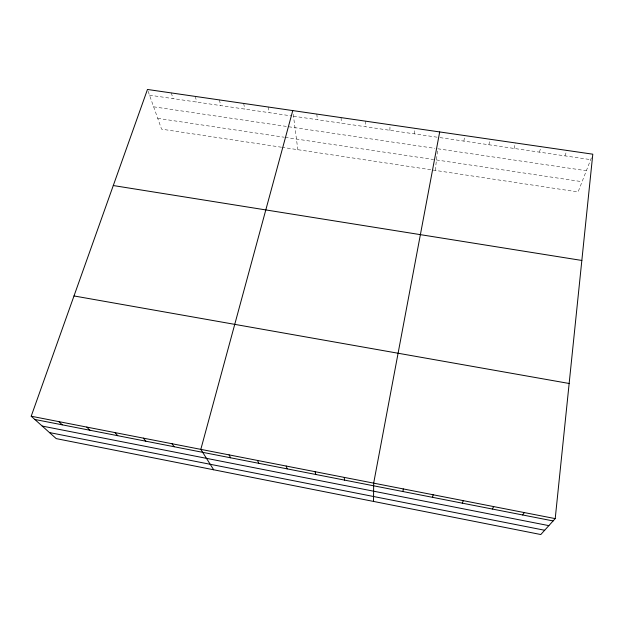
<?xml version="1.0" encoding="UTF-8"?>
<svg xmlns="http://www.w3.org/2000/svg" width="624" height="624" viewBox="0 0 624 624"><rect width="100%" height="100%" fill="white"/><g stroke="black" fill="none" stroke-linecap="round" stroke-linejoin="round"><path stroke-width="0.47" stroke-dasharray="3.12 2.34" d="M389.875 130.291L390.047 124.722M414.383 133.871L414.781 128.318M435.263 170.407L437.752 148.769L586.357 170.719M463.889 141.11L464.771 135.587M488.904 144.76L490.019 139.253M514.082 148.442L515.447 142.951M539.44 152.147L541.055 146.671M564.97 155.883L566.834 150.423M591.388 157.825L578.089 191.935L282.446 147.373M149.495 95.168L291.619 115.939M293.498 116.212L437.151 137.202M440.006 137.615L590.678 159.635M153.629 106.805L434.959 148.356M157.732 118.349L284.232 137.233M285.176 137.374L433.618 159.533M436.465 159.955L582.083 181.693M281.486 147.225L161.569 129.152L147.763 90.277M171.272 92.921L173.09 98.615M195.242 96.408L196.841 102.086M219.367 99.918L220.763 105.581M243.664 103.444L244.842 109.099M268.133 107L269.084 112.64M293.249 114.332L297.827 149.69M316.836 114.083L317.351 119.699M341.078 117.608L341.359 123.201M365.477 121.15L365.539 126.734"/><path stroke-width="0.94" d="M373.526 501.423L373.667 483.14L439.694 131.937M555.212 518.614L592.8 154.19L147.467 89.466L31.2 416.224L56.222 438.617L540.797 534.534L555.212 518.614L31.2 416.224M402.948 491.54L403.299 488.927M432.487 497.32L433.181 494.77M292.765 110.581L200.819 449.366L213.673 469.786M462.275 503.155L463.312 500.659M492.305 509.028L493.693 506.594M522.584 514.956L524.324 512.577M113.287 185.539L581.841 260.458M73.999 295.948L569.15 383.479M34.835 419.468L553.114 520.939M42.206 426.067L548.855 525.634M49.475 432.572L544.674 530.26M58.898 421.637L62.252 424.835M86.822 427.089L89.887 430.248M114.972 432.588L117.749 435.7M143.356 438.134L145.829 441.199M171.974 443.726L174.143 446.745M229.047 454.88L230.615 457.798M257.509 460.442L258.765 463.312M286.198 466.05L287.141 468.866M315.112 471.697L315.744 474.466M344.269 477.399L344.581 480.113"/></g></svg>
